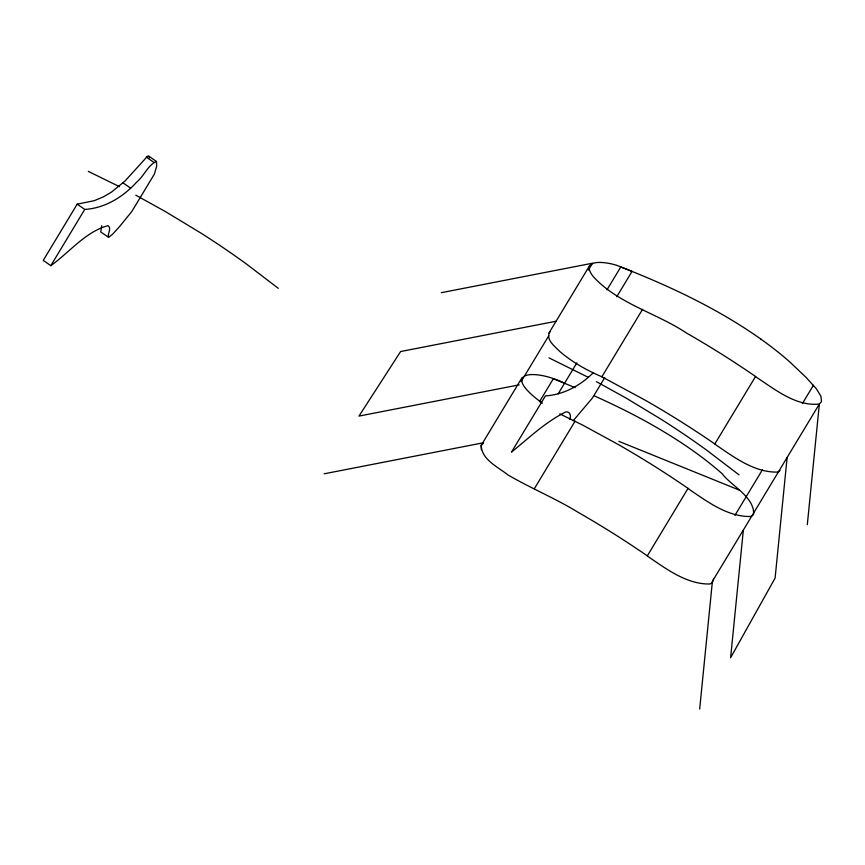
<?xml version="1.0" encoding="UTF-8"?>
<svg xmlns="http://www.w3.org/2000/svg" width="865" height="865" viewBox="0 0 865 865"><rect width="100%" height="100%" fill="white"/><g stroke="black" fill="none" stroke-linecap="round" stroke-linejoin="round"><path stroke-width="1.3" d="M713.528 579.236L712.436 582.448A30.848 10.91 31.1 0 1 709.635 584.005C687.199 584.308 667.51 569.776 649.615 557.611A70.757 25.02 31.1 0 1 647.323 555.871L688.043 488.379A348.336 123.198 31.1 0 0 618.864 444.848L582.491 424.996L559.796 413.881M699.677 709.008L712.403 581.323L819.35 404.052L821.49 401.663L820.971 396.365L816.355 388.763L805.985 377.302L789.55 361.721A148.672 52.581 31.1 0 0 760.995 339.199M743.349 530.04L730.611 657.724L775.105 578.069L787.128 457.466M807.315 524.655L819.35 404.052C796.546 406.507 776.067 390.223 757.837 378.232A70.757 25.02 31.1 0 1 755.545 376.48A348.336 123.198 31.1 0 0 686.367 332.949C656.167 312.838 618.216 303.907 593.174 276.508C577.625 256.386 611.977 262.398 620.778 266.982A70.887 25.074 31.1 0 1 629.352 270.269L632.034 271.415C677.111 289.624 721.226 311.032 760.995 339.199M101.767 225.722L100.74 231.961L108.59 237.334L112.558 234.264L119.932 226.165L131.804 211.503L154.424 174.016L156.673 166.123L156.468 161.485L148.91 156.197L147.601 156.154L125.155 180.893L111.38 192.181L103.281 196.906L94.296 200.68L77.18 204.162L43.25 260.397L50.808 265.674C69.351 252.429 85.538 231.712 108.006 225.657C112.126 228.328 107.033 234.101 108.59 237.334M569.516 419.536C572.079 414.951 568.716 409.242 563.45 413.113C544.182 423.223 528.234 438.512 511.464 452.146L545.393 395.911C563.677 394.732 580.588 385.455 593.368 372.642M522.038 377.659L481.318 445.151C481.124 459.412 498.154 467.1 507.896 474.885C530.796 488.293 555.492 498.381 578.144 512.34A348.336 123.198 31.1 0 1 647.334 555.871M753.631 514.307C754.453 496.726 731.163 485.838 722.048 473.62A148.672 52.581 31.1 0 0 693.492 451.098C662.612 429.191 628.996 411.416 594.482 395.965M50.808 265.674L84.738 209.438C105 208.195 123.241 196.906 136.638 182.158C143.882 176.341 148.023 164.847 156.468 161.485M548.821 333.263L589.541 265.771M521.087 381.649L548.832 335.652M588.373 270.107L592.536 263.209L441.258 292.694M539.468 401.749L553.265 378.87A70.887 25.074 31.1 0 1 561.85 382.157L575.084 387.65M606.971 289.851L620.778 266.982L632.034 271.415L616.767 296.717M558.174 393.856L576.89 362.813M534.365 488.671L575.074 421.179M550.097 331.684C544.691 339.102 555.449 346.897 560.033 351.72C572.489 362.284 586.892 370.371 601.867 376.772L642.587 309.281M604.776 377.551L592.449 397.976L573.203 420.736M779.949 470.549A30.848 10.91 31.1 0 1 777.138 472.106C754.702 472.42 735.012 457.888 717.117 445.724A70.757 25.02 31.1 0 1 714.825 443.972L755.545 376.48M734.872 515.454L762.4 469.825M802.385 403.566L813.424 385.26M481.318 445.151L483.492 442.977M482.584 443.583L481.113 445.67L481.351 449.778M556.4 321.175L400.625 351.536L358.975 416.087L519.141 384.871M324.148 473.804L482.994 442.848M564.531 383.303C536.57 368.933 497.094 370.166 542.344 403.177M618.875 441.345L739.045 489.99M548.983 357.851L588.341 377.367M88.327 171.378L119.457 186.678M601.867 376.772L645.647 400.441A348.336 123.198 31.1 0 1 714.836 443.972M596.439 381.66L625.968 397.997L661.876 419.741A324.818 114.872 31.1 0 1 707.083 450.47L738.97 474.82M135.794 195.187L165.312 211.525L201.231 233.269A324.818 114.872 31.1 0 1 246.428 263.998L278.314 288.348M146.272 157.062L153.829 162.339M123.068 182.883L130.626 188.159M77.18 204.162L84.738 209.438M148.91 156.197L149.407 157.808M688.043 488.379A70.757 25.02 31.1 0 0 690.324 490.131C708.23 502.284 727.919 516.816 750.355 516.513A30.848 10.91 31.1 0 0 753.155 514.956"/></g></svg>
